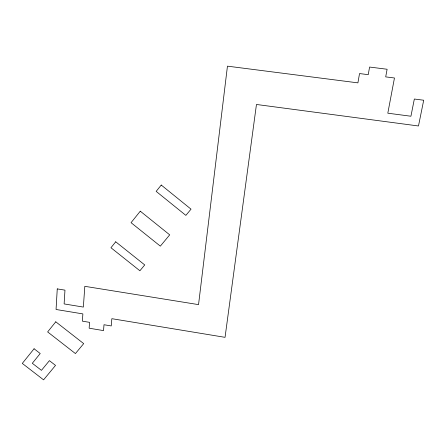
<?xml version="1.0" encoding="UTF-8"?>
<svg xmlns="http://www.w3.org/2000/svg" width="446" height="446" viewBox="0 0 446 446"><rect width="100%" height="100%" fill="white"/><g stroke="black" fill="none" stroke-linecap="round" stroke-linejoin="round"><path stroke-width="0.67" d="M57.255 288.897L56.057 309.485L82.884 313.906L82.371 321.153L89.568 322.347L89.139 328.2L103.533 330.598L104.002 324.738L111.238 325.937L111.846 318.684L225.046 337.338L256.456 104.47L418.482 125.984L423.7 100.227L414.345 99.018L410.928 116.233L387.808 113.195L394.465 77.994L385.701 76.879L387.111 69.253L369.589 67.051L368.234 74.666L359.532 73.562L357.909 82.867L227.449 66.153L198.542 304.624L84.818 286.321L83.363 307.077L64.118 303.921L64.971 290.145L57.255 288.897M115.72 241.799L110.954 247.736L139.893 270.772L144.738 264.935L115.72 241.799M140.278 211.187L131.057 222.677L160.337 246.142L169.709 234.847L140.278 211.187M161.246 185.051L156.167 191.379L185.865 215.379L191.027 209.157L161.246 185.051M34.08 348.772L22.3 363.406L43.585 379.847L55.521 365.397L49.406 360.658L41.456 370.353L32.313 363.284L40.218 353.527L34.08 348.772M55.772 321.811L47.638 331.924L75.419 353.567L83.697 343.621L55.772 321.811"/></g></svg>
